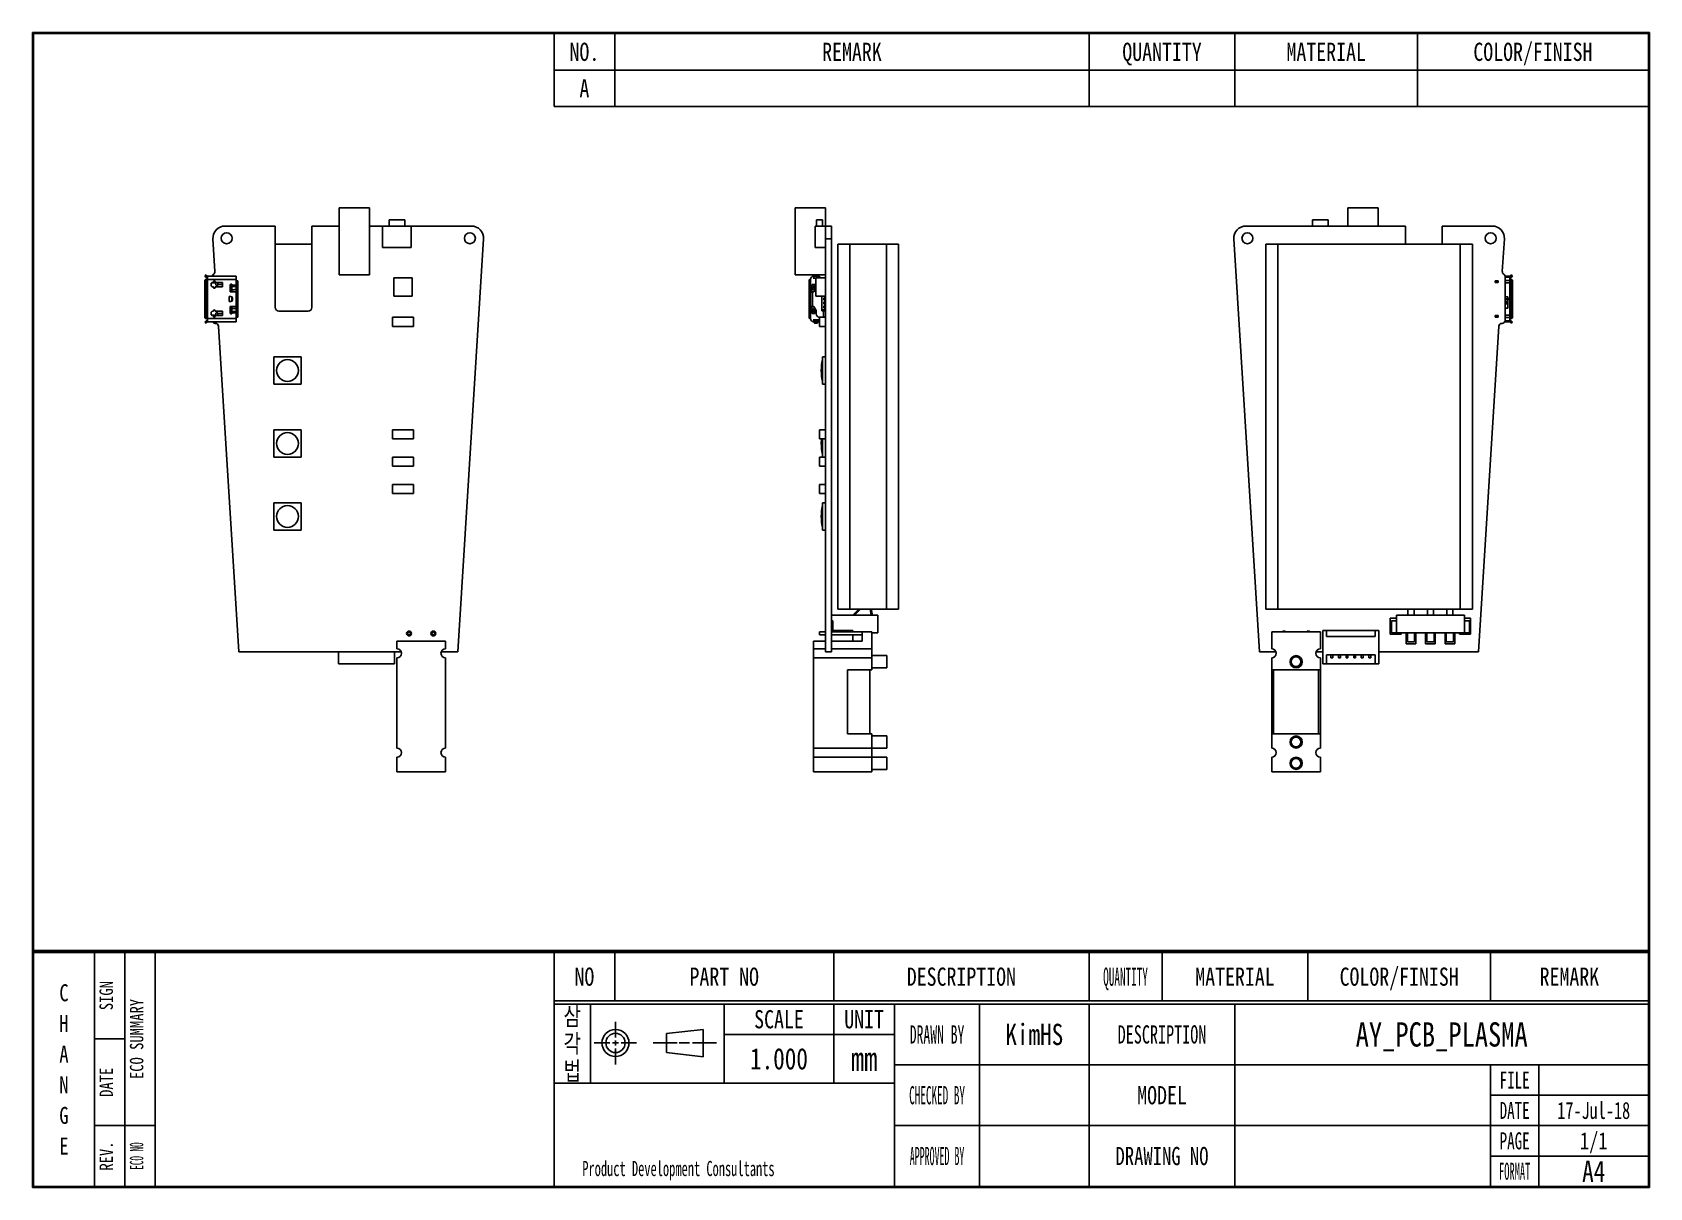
# Model space of a CAD drawing. Header units: millimetres. Extents: x 0 to 266, y 11 to 201.
import ezdxf

# ---------------------------------------------------------------- set-up
doc = ezdxf.new("R2010")
doc.units = ezdxf.units.MM
doc.header["$LTSCALE"] = 16.335
doc.layers.get('0').update_dxf_attribs({"linetype": 'CONTINUOUS'})
for name, color, linetype in [('3_ALL_AXES', 7, 'CONTINUOUS'), ('5_ALL_CURVES', 7, 'CONTINUOUS'), ('7_ALL_FEATURES', 7, 'CONTINUOUS')]:
    doc.layers.add(name, color=color, linetype=linetype)
doc.styles.get("Standard").update_dxf_attribs({"font": 'txt', "width": 0.5})
doc.styles.add('TEXTSTYLE_10', font='txt', dxfattribs={"width": 0.75})
doc.styles.add('TEXTSTYLE_3', font='txt', dxfattribs={"width": 0.6})
doc.styles.add('TEXTSTYLE_4', font='txt', dxfattribs={"width": 0.8})
doc.styles.add('TEXTSTYLE_5', font='txt', dxfattribs={"width": 0.55})
doc.styles.add('TEXTSTYLE_6', font='txt', dxfattribs={"width": 0.65})
doc.styles.add('TEXTSTYLE_7', font='txt', dxfattribs={"width": 0.45})
doc.styles.add('TEXTSTYLE_8', font='txt', dxfattribs={"width": 0.7})
doc.styles.add('TEXTSTYLE_9', font='txt', dxfattribs={"width": 0.4})

# ---------------------------------------------------------------- blocks, each defined once
blk = doc.blocks.new('SYMBOL_2_BL0', base_point=(117.48, 33.77))
at = {"color": 3, "linetype": 'Continuous'}
for p, q in [((110.91, 34.68), (110.91, 37.27)), ((125.33, 36.01), (119.3, 35.35)), ((119.3, 35.35), (119.3, 32.2)), ((125.33, 31.54), (125.33, 36.01)), ((109.96, 33.8), (107.42, 33.8)), ((111.38, 33.8), (110.43, 33.8)), ((110.91, 33.36), (110.91, 34.19)), ((110.91, 30.27), (110.91, 32.86)), ((114.39, 33.8), (111.86, 33.8)), ((117.09, 33.8), (121.05, 33.8)), ((119.3, 32.2), (125.33, 31.54)), ((121.36, 33.8), (123.11, 33.8)), ((127.54, 33.8), (123.58, 33.8))]:
    blk.add_line(p, q, dxfattribs=at)
for radius in [2.22, 1.58]:
    blk.add_circle((110.91, 33.8), radius, dxfattribs=at)

msp = doc.modelspace()

# ---------------------------------------------------------------- linework, layer by layer
at = {"color": 7, "linetype": 'Continuous'}
for p, q in [((0.27, 10.8), (0.27, 200.8)), ((0.27, 200.8), (266.27, 200.8)), ((0.37, 10.9), (0.37, 200.7)), ((0.37, 200.7), (266.17, 200.7)), ((0.47, 11), (0.47, 200.6)), ((0.47, 200.6), (266.07, 200.6)), ((266.07, 11), (266.07, 200.6)), ((266.17, 10.9), (266.17, 200.7)), ((266.27, 10.8), (266.27, 200.8)), ((0.47, 49.78), (266.07, 49.78)), ((0.47, 49.75), (266.07, 49.75)), ((0.47, 49.73), (266.07, 49.73)), ((0.47, 49.7), (266.07, 49.7)), ((0.47, 49.68), (266.07, 49.68)), ((0.47, 49.65), (266.07, 49.65)), ((0.47, 49.63), (266.07, 49.63)), ((0.47, 49.6), (266.07, 49.6)), ((0.47, 49.58), (266.07, 49.58)), ((0.47, 49.55), (266.07, 49.55)), ((0.47, 49.53), (266.07, 49.53)), ((0.47, 49.5), (266.07, 49.5)), ((0.27, 10.8), (266.27, 10.8)), ((0.37, 10.9), (266.17, 10.9)), ((0.47, 11), (266.07, 11))]:
    msp.add_line(p, q, dxfattribs=at)
at = {"color": 2, "linetype": 'Continuous'}
for p, q in [((86.07, 200.6), (266.07, 200.6)), ((86.07, 200.6), (86.07, 188.6)), ((96.07, 200.6), (96.07, 188.6)), ((174.07, 200.6), (174.07, 188.6)), ((198.07, 200.6), (198.07, 188.6)), ((228.07, 200.6), (228.07, 188.6)), ((266.07, 200.6), (266.07, 188.6)), ((86.07, 194.6), (266.07, 194.6)), ((86.07, 188.6), (266.07, 188.6)), ((0.47, 11), (0.47, 49.5)), ((0.47, 49.5), (20.47, 49.5)), ((10.47, 11), (10.47, 49.5)), ((15.47, 11), (15.47, 49.5)), ((20.47, 11), (20.47, 49.5)), ((86.07, 41.5), (86.07, 49.5)), ((86.07, 49.5), (266.07, 49.5)), ((96.07, 41.5), (96.07, 49.5)), ((132.07, 41.5), (132.07, 49.5)), ((174.07, 41.5), (174.07, 49.5)), ((186.07, 41.5), (186.07, 49.5)), ((210.07, 41.5), (210.07, 49.5)), ((240.07, 41.5), (240.07, 49.5)), ((266.07, 41.5), (266.07, 49.5)), ((86.07, 41.5), (266.07, 41.5)), ((86.07, 41.5), (266.07, 41.5)), ((86.07, 11), (86.07, 41.5)), ((86.07, 41), (266.07, 41)), ((86.07, 41), (86.07, 11)), ((92.07, 41), (92.07, 28)), ((114.07, 41), (114.07, 28)), ((132.07, 41), (132.07, 28)), ((142.07, 41), (142.07, 11)), ((156.07, 41), (156.07, 11)), ((174.07, 41), (174.07, 11)), ((198.07, 41), (198.07, 11)), ((266.07, 41), (266.07, 11)), ((10.47, 35.25), (15.47, 35.25)), ((114.07, 36), (142.07, 36)), ((142.07, 31), (266.07, 31)), ((240.07, 31), (240.07, 11)), ((248.07, 31), (248.07, 11)), ((86.07, 28), (142.07, 28)), ((240.07, 26), (266.07, 26)), ((10.47, 21), (20.47, 21)), ((142.07, 21), (266.07, 21)), ((240.07, 16), (266.07, 16)), ((0.47, 11), (20.47, 11)), ((86.07, 11), (266.07, 11))]:
    msp.add_line(p, q, dxfattribs=at)
msp.add_line((130.73, 168.94), (131.73, 168.94))
at = {"layer": '3_ALL_AXES', "color": 6, "linetype": 'Continuous'}
for p, q in [((135.23, 104.94), (136.21, 105.94)), ((136.49, 105.94), (135.51, 104.94)), ((138.24, 104.94), (138.05, 105.94)), ((138.25, 105.94), (138.44, 104.94)), ((226.52, 105.94), (226.52, 104.94)), ((227.52, 105.94), (227.52, 104.94)), ((229.72, 105.94), (229.72, 104.94)), ((230.72, 105.94), (230.72, 104.94)), ((232.92, 105.94), (232.92, 104.94)), ((233.92, 105.94), (233.92, 104.94)), ((135.23, 102.44), (131.73, 102.44)), ((135.23, 102.19), (135.23, 102.44)), ((135.23, 100.69), (135.23, 101.69)), ((138.33, 95.94), (138.33, 102.19)), ((204.12, 102.19), (204.12, 99.44)), ((212.12, 99.44), (212.12, 102.19)), ((212.5, 96.94), (212.5, 102.44)), ((221.75, 96.94), (221.75, 102.44)), ((50.6, 96.94), (50.6, 98.94)), ((59.85, 96.94), (59.85, 98.94)), ((60.23, 99.44), (60.23, 100.69)), ((68.23, 100.69), (68.23, 99.44)), ((128.73, 79.19), (128.73, 100.69)), ((128.73, 99.44), (130.73, 99.44)), ((131.73, 99.44), (138.33, 99.44)), ((213.85, 98.44), (213.85, 97.94)), ((214.15, 98.44), (214.15, 97.94)), ((215.1, 98.44), (215.1, 97.94)), ((215.4, 98.44), (215.4, 97.94)), ((216.35, 98.44), (216.35, 97.94)), ((216.65, 98.44), (216.65, 97.94)), ((217.6, 98.44), (217.6, 97.94)), ((217.9, 98.44), (217.9, 97.94)), ((218.85, 98.44), (218.85, 97.94)), ((219.15, 98.44), (219.15, 97.94)), ((220.1, 98.44), (220.1, 97.94)), ((220.4, 98.44), (220.4, 97.94)), ((59.85, 96.94), (50.6, 96.94)), ((60.23, 83.09), (60.23, 97.94)), ((68.23, 97.94), (68.23, 83.09)), ((128.73, 97.94), (138.33, 97.94)), ((138.33, 95.94), (134.33, 95.94)), ((134.33, 95.94), (134.33, 85.44)), ((138.03, 95.94), (138.03, 85.44)), ((138.33, 98.29), (140.83, 98.29)), ((138.33, 96.29), (140.83, 96.29)), ((140.83, 98.29), (140.83, 96.29)), ((204.12, 97.94), (204.12, 83.09)), ((204.12, 95.94), (212.12, 95.94)), ((204.42, 95.94), (204.42, 85.44)), ((211.82, 95.94), (211.82, 85.44)), ((212.12, 83.09), (212.12, 97.94)), ((214.15, 97.94), (213.85, 97.94)), ((215.4, 97.94), (215.1, 97.94)), ((216.65, 97.94), (216.35, 97.94)), ((217.9, 97.94), (217.6, 97.94)), ((219.15, 97.94), (218.85, 97.94)), ((220.4, 97.94), (220.1, 97.94)), ((138.33, 85.44), (134.33, 85.44)), ((138.33, 79.19), (138.33, 85.44)), ((204.12, 85.44), (212.12, 85.44)), ((128.73, 83.09), (140.83, 83.09)), ((138.33, 85.09), (140.83, 85.09)), ((140.83, 85.09), (140.83, 83.09)), ((60.23, 79.19), (60.23, 81.59)), ((68.23, 81.59), (68.23, 79.19)), ((128.73, 81.59), (140.83, 81.59)), ((140.83, 81.59), (140.83, 79.59)), ((204.12, 81.59), (204.12, 79.19)), ((212.12, 79.19), (212.12, 81.59)), ((138.33, 79.59), (140.83, 79.59))]:
    msp.add_line(p, q, dxfattribs=at)
at = {"layer": '3_ALL_AXES', "color": 7, "linetype": 'Continuous'}
for centre, radius in [((32.23, 166.94), 0.9), ((72.23, 166.94), 0.9), ((200.12, 166.94), 0.9), ((240.12, 166.94), 0.9), ((62.23, 101.94), 0.4), ((66.23, 101.94), 0.4)]:
    msp.add_circle(centre, radius, dxfattribs=at)
at = {"layer": '3_ALL_AXES', "color": 6, "linetype": 'Continuous'}
for centre, radius in [((208.12, 97.29), 1), ((208.12, 97.29), 0.8), ((208.12, 84.09), 1), ((208.12, 84.09), 0.8), ((208.12, 80.59), 1), ((208.12, 80.59), 0.8)]:
    msp.add_circle(centre, radius, dxfattribs=at)
for centre, radius, start, end in [((206.12, 101.94), 0.4, 38.9697, 141.0303), ((210.12, 101.94), 0.4, 38.9697, 141.0303), ((60.23, 98.69), 0.75, 270, 90), ((68.23, 98.69), 0.75, 90, 270), ((204.12, 98.69), 0.75, 270, 90), ((212.12, 98.69), 0.75, 90, 270), ((60.23, 82.34), 0.75, 270, 90), ((68.23, 82.34), 0.75, 90, 270), ((204.12, 82.34), 0.75, 270, 90), ((212.12, 82.34), 0.75, 90, 270)]:
    msp.add_arc(centre, radius, start, end, dxfattribs=at)
at = {"layer": '5_ALL_CURVES', "color": 4, "linetype": 'Continuous'}
for p, q in [((224.62, 104.44), (223.62, 104.44)), ((223.62, 104.44), (223.62, 101.84)), ((235.82, 104.44), (236.82, 104.44)), ((236.82, 104.44), (236.82, 101.84)), ((223.62, 101.84), (225.42, 101.84)), ((226.22, 102.04), (226.22, 100.24)), ((227.82, 100.24), (227.82, 102.04)), ((229.42, 100.24), (229.42, 102.04)), ((231.02, 102.04), (231.02, 100.24)), ((232.62, 100.24), (232.62, 102.04)), ((234.22, 102.04), (234.22, 100.24)), ((236.82, 101.84), (235.02, 101.84)), ((226.22, 100.24), (227.82, 100.24)), ((231.02, 100.24), (229.42, 100.24)), ((234.22, 100.24), (232.62, 100.24))]:
    msp.add_line(p, q, dxfattribs=at)
at = {"layer": '5_ALL_CURVES', "color": 6, "linetype": 'Continuous'}
for p, q in [((225.42, 101.84), (225.42, 102.04)), ((235.02, 101.84), (235.02, 102.04))]:
    msp.add_line(p, q, dxfattribs=at)
at = {"layer": '7_ALL_FEATURES', "color": 6, "linetype": 'Continuous'}
for p, q in [((50.73, 171.94), (50.73, 160.94)), ((55.73, 171.94), (50.73, 171.94)), ((55.73, 171.94), (55.73, 160.94)), ((125.73, 171.94), (125.73, 160.94)), ((130.73, 171.94), (125.73, 171.94)), ((216.62, 171.94), (216.62, 168.94)), ((221.62, 171.94), (216.62, 171.94)), ((221.62, 171.94), (221.62, 168.94)), ((57.88, 165.44), (57.88, 168.94)), ((58.93, 168.94), (58.93, 169.94)), ((58.93, 169.94), (61.53, 169.94)), ((61.53, 168.94), (61.53, 169.94)), ((62.58, 165.44), (62.58, 168.94)), ((129.03, 165.44), (129.03, 168.94)), ((129.03, 168.94), (131.73, 168.94)), ((129.23, 168.94), (129.23, 169.94)), ((129.23, 169.94), (130.23, 169.94)), ((130.23, 168.94), (130.23, 169.94)), ((210.82, 168.94), (210.82, 169.94)), ((210.82, 169.94), (213.42, 169.94)), ((213.42, 168.94), (213.42, 169.94)), ((46.23, 165.94), (40.23, 165.94)), ((57.88, 165.44), (62.58, 165.44)), ((129.03, 165.44), (130.73, 165.44)), ((132.73, 105.94), (132.73, 165.94)), ((132.73, 165.94), (142.73, 165.94)), ((134.73, 105.94), (134.73, 165.94)), ((140.73, 165.94), (140.73, 105.94)), ((142.73, 165.94), (142.73, 105.94)), ((203.12, 165.94), (203.12, 105.94)), ((203.12, 165.94), (237.12, 165.94)), ((205.12, 165.94), (205.12, 105.94)), ((235.12, 105.94), (235.12, 165.94)), ((237.12, 105.94), (237.12, 165.94)), ((28.65, 160.74), (28.88, 160.93)), ((28.85, 160.5), (28.65, 160.74)), ((28.65, 159.94), (28.65, 153.94)), ((28.88, 159.94), (28.65, 159.94)), ((33.78, 160.14), (28.77, 160.14)), ((28.78, 160.59), (29.01, 160.78)), ((29.08, 160.69), (28.85, 160.5)), ((29.01, 160.78), (28.88, 160.93)), ((28.88, 159.94), (28.88, 153.94)), ((29.01, 160.78), (29.08, 160.69)), ((29.08, 160.69), (29.08, 153.19)), ((29.08, 160.69), (33.78, 160.69)), ((30.47, 159.61), (29.75, 159.61)), ((30.08, 159.67), (29.91, 159.67)), ((30.08, 159.79), (30.08, 159.67)), ((30.08, 159.79), (30.33, 159.79)), ((30.33, 159.67), (30.33, 159.79)), ((31.55, 159.67), (30.33, 159.67)), ((30.47, 159.34), (30.47, 159.67)), ((30.78, 159.19), (30.78, 159.67)), ((31.55, 159.65), (30.78, 159.65)), ((31.55, 158.97), (31.55, 159.67)), ((33.78, 158.15), (33.78, 160.69)), ((33.78, 159.94), (34.08, 159.94)), ((34.08, 153.94), (34.08, 159.94)), ((55.73, 160.94), (50.73, 160.94)), ((59.73, 160.44), (59.73, 157.44)), ((62.73, 160.44), (59.73, 160.44)), ((62.73, 157.44), (62.73, 160.44)), ((130.73, 160.94), (125.73, 160.94)), ((128.01, 159.94), (128.01, 153.94)), ((128.25, 160.14), (128.17, 160.14)), ((128.25, 153.74), (128.25, 160.14)), ((128.8, 160.69), (128.8, 160.39)), ((128.8, 160.69), (129.45, 160.69)), ((128.8, 160.39), (129.13, 160.39)), ((128.81, 160.39), (129.13, 160.39)), ((128.85, 160.78), (128.85, 160.69)), ((129.25, 160.93), (129.05, 160.93)), ((129.13, 157.44), (129.13, 160.44)), ((130.73, 160.44), (129.13, 160.44)), ((129.45, 160.69), (129.45, 160.78)), ((129.45, 160.44), (129.45, 160.69)), ((129.84, 160.53), (129.75, 160.44)), ((129.84, 160.53), (129.93, 160.44)), ((240.87, 159.94), (240.87, 159.64)), ((241.37, 159.94), (240.87, 159.94)), ((240.87, 159.64), (241.37, 159.64)), ((241.37, 159.64), (241.37, 159.94)), ((242.5, 160.69), (243.27, 160.69)), ((242.51, 160.59), (242.51, 153.44)), ((243.27, 160.53), (242.51, 160.53)), ((242.51, 160), (243.27, 160)), ((243.58, 159.61), (242.51, 159.61)), ((243.27, 160.69), (243.47, 160.93)), ((243.27, 156.95), (243.27, 160.69)), ((243.27, 160.69), (243.27, 160.69)), ((243.27, 160.69), (243.5, 160.5)), ((243.58, 160.14), (243.27, 160.14)), ((243.34, 160.78), (243.57, 160.59)), ((243.47, 160.93), (243.7, 160.74)), ((243.5, 160.5), (243.7, 160.74)), ((243.51, 160.14), (243.51, 159.61)), ((243.7, 153.94), (243.7, 159.94)), ((29.68, 159.47), (29.68, 159.17)), ((29.91, 158.97), (30.08, 158.97)), ((30.08, 158.97), (30.08, 158.84)), ((30.33, 158.84), (30.33, 158.97)), ((30.33, 158.97), (31.55, 158.97)), ((30.63, 159.19), (30.62, 159.19)), ((30.63, 159.19), (30.78, 159.19)), ((30.78, 159.35), (31.55, 159.35)), ((31.55, 159.34), (30.78, 159.34)), ((32.63, 157.35), (32.63, 156.53)), ((32.93, 157.35), (32.63, 157.35)), ((32.78, 158.15), (32.78, 159.31)), ((32.78, 159.31), (32.93, 159.31)), ((34.08, 158.15), (32.78, 158.15)), ((32.93, 159.31), (32.93, 159.38)), ((32.93, 159.38), (33.08, 159.38)), ((33.06, 159.31), (33.06, 158.15)), ((33.06, 159.31), (33.08, 159.31)), ((33.06, 157.31), (33.06, 156.57)), ((33.08, 159.38), (33.08, 158.56)), ((33.08, 159.23), (33.78, 159.23)), ((33.78, 159), (33.08, 159)), ((33.48, 158.48), (33.18, 158.48)), ((33.18, 156.78), (33.18, 157.1)), ((34.08, 159.39), (33.78, 159.39)), ((33.78, 158.84), (34.08, 158.84)), ((33.78, 155.73), (33.78, 158.15)), ((59.73, 157.44), (62.73, 157.44)), ((128.55, 159.23), (128.25, 159.23)), ((128.8, 158.15), (128.25, 158.15)), ((128.57, 159.17), (128.33, 159)), ((128.69, 158.48), (128.33, 159)), ((128.46, 158.82), (128.46, 158.15)), ((128.77, 158.89), (128.52, 158.72)), ((128.55, 159.23), (128.55, 159.31)), ((128.98, 159.31), (128.55, 159.31)), ((128.56, 158.15), (128.56, 155.73)), ((128.94, 158.65), (128.57, 159.17)), ((128.94, 158.65), (128.69, 158.48)), ((128.8, 158.15), (129.13, 158.74)), ((128.98, 158.47), (128.98, 159.31)), ((130.73, 157.44), (129.13, 157.44)), ((130.1, 155.02), (130.1, 157.44)), ((130.46, 157.07), (130.46, 156.82)), ((130.46, 157.07), (130.73, 157.07)), ((130.58, 157.44), (130.58, 157.07)), ((130.58, 156.82), (130.58, 157.07)), ((242.92, 157.29), (242.51, 157.29)), ((242.67, 156.95), (243.58, 156.95)), ((242.92, 156.95), (242.92, 157.29)), ((243.27, 156.93), (243.27, 156.95)), ((243.47, 157.15), (243.47, 159.41)), ((243.7, 159.41), (243.47, 159.41)), ((243.47, 157.15), (243.7, 157.15)), ((243.51, 156.95), (243.51, 156.93)), ((29.68, 154.72), (29.68, 154.42)), ((30.08, 154.92), (29.91, 154.92)), ((30.08, 155.04), (30.08, 154.92)), ((30.33, 154.92), (30.33, 155.04)), ((31.55, 154.92), (30.33, 154.92)), ((30.47, 154.22), (30.47, 154.54)), ((30.62, 154.69), (30.63, 154.69)), ((30.78, 154.69), (30.63, 154.69)), ((30.78, 154.22), (30.78, 154.69)), ((31.55, 154.54), (30.78, 154.54)), ((30.78, 154.54), (31.55, 154.54)), ((31.55, 154.22), (31.55, 154.92)), ((32.63, 156.53), (32.93, 156.53)), ((32.78, 154.57), (32.78, 155.73)), ((32.78, 155.73), (34.08, 155.73)), ((32.93, 154.57), (32.78, 154.57)), ((32.93, 154.5), (32.93, 154.57)), ((33.08, 154.5), (32.93, 154.5)), ((33.06, 155.73), (33.06, 154.57)), ((33.06, 154.57), (33.08, 154.57)), ((33.08, 155.33), (33.08, 154.5)), ((33.08, 154.88), (33.78, 154.88)), ((33.78, 154.65), (33.08, 154.65)), ((33.18, 155.41), (33.48, 155.41)), ((33.78, 153.19), (33.78, 155.73)), ((33.78, 155.04), (34.08, 155.04)), ((33.78, 154.49), (34.08, 154.49)), ((128.25, 155.73), (128.8, 155.73)), ((128.55, 154.65), (128.25, 154.65)), ((128.33, 154.88), (128.69, 155.41)), ((128.57, 154.71), (128.33, 154.88)), ((128.46, 155.73), (128.46, 155.07)), ((128.52, 155.16), (128.77, 154.99)), ((128.55, 154.57), (128.55, 154.65)), ((128.55, 154.57), (128.98, 154.57)), ((128.57, 154.71), (128.94, 155.24)), ((128.69, 155.41), (128.94, 155.24)), ((129.2, 155.04), (128.8, 155.73)), ((128.98, 154.57), (128.98, 155.42)), ((129.2, 155.04), (129.2, 154.49)), ((130.7, 155.02), (130.1, 155.02)), ((130.3, 155.18), (130.3, 155.15)), ((130.58, 155.18), (130.3, 155.18)), ((130.3, 155.15), (130.3, 155.02)), ((130.3, 155.15), (130.53, 155.15)), ((130.4, 153.94), (130.4, 155.02)), ((130.46, 156.82), (130.73, 156.82)), ((130.46, 156.42), (130.46, 156.17)), ((130.46, 156.42), (130.73, 156.42)), ((130.46, 156.17), (130.73, 156.17)), ((130.46, 155.77), (130.46, 155.52)), ((130.46, 155.77), (130.73, 155.77)), ((130.46, 155.52), (130.73, 155.52)), ((130.53, 155.02), (130.53, 155.18)), ((130.58, 156.82), (130.58, 156.42)), ((130.58, 156.17), (130.58, 156.42)), ((130.58, 156.17), (130.58, 155.77)), ((130.58, 155.52), (130.58, 155.77)), ((130.58, 155.52), (130.58, 155.18)), ((130.7, 155.02), (130.7, 153.94)), ((242.65, 156.15), (242.51, 156.15)), ((242.51, 156.13), (242.65, 156.13)), ((242.51, 155.44), (242.92, 155.44)), ((242.53, 156.7), (242.76, 156.37)), ((242.78, 156.38), (242.55, 156.71)), ((242.67, 156.93), (243.58, 156.93)), ((242.92, 155.44), (242.92, 156.93)), ((243.27, 156.93), (243.27, 154.27)), ((243.47, 154.47), (243.47, 156.73)), ((243.7, 156.73), (243.47, 156.73)), ((243.47, 154.47), (243.7, 154.47)), ((28.65, 153.94), (28.88, 153.94)), ((28.65, 153.14), (28.85, 153.38)), ((28.88, 152.95), (28.65, 153.14)), ((28.77, 153.74), (33.78, 153.74)), ((29.01, 153.11), (28.78, 153.3)), ((29.08, 153.19), (28.85, 153.38)), ((28.88, 152.95), (29.01, 153.11)), ((29.08, 153.19), (29.01, 153.11)), ((33.78, 153.19), (29.08, 153.19)), ((29.75, 154.27), (30.47, 154.27)), ((29.91, 154.22), (30.08, 154.22)), ((30.08, 154.22), (30.08, 154.09)), ((30.33, 154.1), (30.08, 154.1)), ((30.33, 154.09), (30.33, 154.22)), ((30.33, 154.22), (31.55, 154.22)), ((30.78, 154.24), (31.55, 154.24)), ((34.08, 153.94), (33.78, 153.94)), ((59.48, 153.94), (59.48, 152.44)), ((62.98, 153.94), (59.48, 153.94)), ((59.48, 152.44), (62.98, 152.44)), ((62.98, 152.44), (62.98, 153.94)), ((128.17, 153.74), (128.25, 153.74)), ((128.8, 153.49), (128.8, 153.19)), ((129.45, 153.49), (128.8, 153.49)), ((129.45, 153.19), (128.8, 153.19)), ((129.45, 153.5), (128.81, 153.5)), ((128.85, 153.19), (128.85, 153.11)), ((129.05, 152.95), (129.25, 152.95)), ((129.45, 153.49), (129.45, 153.19)), ((129.45, 153.11), (129.45, 153.19)), ((129.73, 153.68), (129.62, 153.57)), ((129.73, 153.68), (129.62, 153.56)), ((129.62, 153.56), (129.73, 153.45)), ((129.73, 152.44), (129.73, 153.94)), ((130.73, 153.94), (129.73, 153.94)), ((130.73, 152.44), (129.73, 152.44)), ((130.73, 154.24), (130.7, 154.24)), ((240.87, 154.24), (240.87, 153.94)), ((241.37, 154.24), (240.87, 154.24)), ((240.87, 153.94), (241.37, 153.94)), ((241.37, 153.94), (241.37, 154.24)), ((243.27, 153.19), (242.44, 153.19)), ((242.5, 153.35), (243.27, 153.35)), ((242.51, 154.27), (243.58, 154.27)), ((243.27, 153.88), (242.51, 153.88)), ((243.27, 153.19), (243.27, 154.27)), ((243.27, 153.74), (243.58, 153.74)), ((243.27, 153.19), (243.5, 153.38)), ((243.27, 153.19), (243.47, 152.95)), ((243.57, 153.3), (243.34, 153.11)), ((243.7, 153.14), (243.47, 152.95)), ((243.5, 153.38), (243.7, 153.14)), ((243.51, 154.27), (243.51, 153.74)), ((39.98, 147.44), (39.98, 142.94)), ((44.48, 147.44), (39.98, 147.44)), ((44.48, 142.94), (44.48, 147.44)), ((130.23, 142.94), (130.23, 147.44)), ((130.73, 147.44), (130.23, 147.44)), ((130.03, 145.21), (130.03, 145.17)), ((39.98, 142.94), (44.48, 142.94)), ((130.73, 142.94), (130.23, 142.94)), ((39.98, 135.44), (39.98, 130.94)), ((44.48, 135.44), (39.98, 135.44)), ((44.48, 130.94), (44.48, 135.44)), ((59.48, 135.44), (59.48, 133.94)), ((62.98, 135.44), (59.48, 135.44)), ((59.48, 133.94), (62.98, 133.94)), ((62.98, 133.94), (62.98, 135.44)), ((129.73, 133.94), (129.73, 135.44)), ((130.73, 135.44), (129.73, 135.44)), ((130.73, 133.94), (129.73, 133.94)), ((130.03, 133.21), (130.03, 133.17)), ((130.23, 130.94), (130.23, 133.94)), ((39.98, 130.94), (44.48, 130.94)), ((62.98, 130.94), (59.48, 130.94)), ((59.48, 130.94), (59.48, 129.44)), ((62.98, 129.44), (62.98, 130.94)), ((129.73, 129.44), (129.73, 130.94)), ((130.73, 130.94), (129.73, 130.94)), ((59.48, 129.44), (62.98, 129.44)), ((130.73, 129.44), (129.73, 129.44)), ((62.98, 126.44), (59.48, 126.44)), ((59.48, 126.44), (59.48, 124.94)), ((62.98, 124.94), (62.98, 126.44)), ((129.73, 124.94), (129.73, 126.44)), ((130.73, 126.44), (129.73, 126.44)), ((39.98, 123.44), (39.98, 118.94)), ((44.48, 123.44), (39.98, 123.44)), ((44.48, 118.94), (44.48, 123.44)), ((59.48, 124.94), (62.98, 124.94)), ((130.73, 124.94), (129.73, 124.94)), ((130.23, 118.94), (130.23, 123.44)), ((130.73, 123.44), (130.23, 123.44)), ((130.03, 121.21), (130.03, 121.17)), ((39.98, 118.94), (44.48, 118.94)), ((130.73, 118.94), (130.23, 118.94)), ((131.73, 104.94), (139.33, 104.94)), ((131.73, 104.04), (131.93, 104.04)), ((131.93, 104.04), (131.93, 102.44)), ((142.73, 105.94), (132.73, 105.94)), ((139.33, 104.94), (139.33, 102.04)), ((237.12, 105.94), (203.12, 105.94)), ((224.62, 104.04), (223.82, 104.04)), ((223.82, 104.04), (223.82, 102.04)), ((235.82, 104.94), (224.62, 104.94)), ((224.62, 104.94), (224.62, 102.04)), ((235.82, 102.04), (235.82, 104.94)), ((236.62, 104.04), (235.82, 104.04)), ((236.62, 102.04), (236.62, 104.04)), ((130.73, 102.19), (129.73, 102.19)), ((129.73, 101.69), (129.73, 102.19)), ((130.73, 101.69), (129.73, 101.69)), ((131.73, 102.19), (138.33, 102.19)), ((136.73, 101.69), (131.73, 101.69)), ((136.73, 102.19), (136.73, 100.69)), ((138.33, 102.04), (139.33, 102.04)), ((212.12, 102.19), (204.12, 102.19)), ((221.75, 102.44), (212.5, 102.44)), ((213.1, 102.44), (213.1, 101.44)), ((213.1, 101.44), (221.15, 101.44)), ((221.15, 102.44), (221.15, 101.44)), ((223.82, 102.04), (236.62, 102.04)), ((226.42, 102.04), (226.42, 100.54)), ((227.62, 100.54), (227.62, 102.04)), ((229.62, 102.04), (229.62, 100.54)), ((230.82, 100.54), (230.82, 102.04)), ((232.82, 102.04), (232.82, 100.54)), ((234.02, 100.54), (234.02, 102.04)), ((68.23, 100.69), (60.23, 100.69)), ((128.73, 100.69), (130.73, 100.69)), ((131.73, 100.69), (136.73, 100.69)), ((212.5, 98.94), (211.41, 98.94)), ((221.15, 98.44), (213.1, 98.44)), ((213.1, 96.94), (213.1, 98.44)), ((221.15, 96.94), (221.15, 98.44)), ((226.42, 100.54), (227.62, 100.54)), ((229.62, 100.54), (230.82, 100.54)), ((232.82, 100.54), (234.02, 100.54)), ((212.5, 96.94), (221.75, 96.94)), ((68.23, 79.19), (60.23, 79.19)), ((128.73, 79.19), (138.33, 79.19)), ((204.12, 79.19), (212.12, 79.19))]:
    msp.add_line(p, q, dxfattribs=at)
at = {"layer": '7_ALL_FEATURES', "color": 7, "linetype": 'Continuous'}
for p, q in [((130.73, 98.94), (130.73, 171.94)), ((40.23, 168.94), (31.97, 168.94)), ((40.23, 168.94), (40.23, 155.54)), ((46.23, 168.94), (46.23, 155.54)), ((50.73, 168.94), (46.23, 168.94)), ((55.73, 168.94), (72.49, 168.94)), ((131.73, 98.94), (131.73, 168.94)), ((199.86, 168.94), (226.12, 168.94)), ((226.12, 168.94), (226.12, 165.94)), ((232.12, 168.94), (232.12, 165.94)), ((232.12, 168.94), (240.38, 168.94)), ((29.98, 166.82), (30.31, 161.47)), ((70.23, 98.94), (74.48, 166.82)), ((130.73, 166.82), (131.73, 166.82)), ((202.12, 98.94), (197.87, 166.82)), ((242.37, 166.82), (242.04, 161.47)), ((40.83, 154.94), (45.63, 154.94)), ((30.34, 152.94), (30.38, 152.94)), ((30.88, 152.47), (34.23, 98.94)), ((241.48, 152.47), (238.12, 98.94)), ((241.97, 152.94), (242.01, 152.94)), ((61.92, 102.19), (62.54, 102.19)), ((65.92, 102.19), (66.54, 102.19)), ((34.23, 98.94), (60.94, 98.94)), ((67.52, 98.94), (70.23, 98.94)), ((131.73, 98.94), (130.73, 98.94)), ((204.83, 98.94), (202.12, 98.94)), ((238.12, 98.94), (221.75, 98.94))]:
    msp.add_line(p, q, dxfattribs=at)
at = {"layer": '7_ALL_FEATURES', "color": 6, "linetype": 'Continuous'}
for centre, radius in [((42.23, 145.19), 1.8), ((42.23, 133.19), 1.8), ((42.23, 121.19), 1.8), ((62.23, 101.94), 0.25), ((66.23, 101.94), 0.25)]:
    msp.add_circle(centre, radius, dxfattribs=at)
at = {"layer": '7_ALL_FEATURES', "color": 7, "linetype": 'Continuous'}
for centre, radius, start, end in [((31.97, 166.94), 2, 90, 183.5858), ((72.49, 166.94), 2, 356.4142, 90), ((199.86, 166.94), 2, 90, 183.5858), ((240.38, 166.94), 2, 356.4142, 90), ((30.34, 160.59), 0.5, 122.1575, 168.7013), ((29.81, 161.44), 0.5, 302.1575, 3.5858), ((242.54, 161.44), 0.5, 176.4142, 237.8425), ((242.01, 160.59), 0.5, 0, 57.8425), ((40.83, 155.54), 0.6, 180, 270), ((45.63, 155.54), 0.6, 270, 0), ((30.34, 153.44), 0.5, 210.1221, 270), ((30.38, 152.44), 0.5, 3.5858, 90), ((241.97, 152.44), 0.5, 90, 176.4142), ((242.01, 153.44), 0.5, 270, 0)]:
    msp.add_arc(centre, radius, start, end, dxfattribs=at)
at = {"layer": '7_ALL_FEATURES', "color": 6, "linetype": 'Continuous'}
for centre, radius, start, end in [((29.08, 160.69), 0.301, 219.6844, 270.0595), ((30.2, 159.79), 0.125, 0, 180), ((128.81, 160.14), 0.551, 90.0511, 179.9489), ((128.81, 160.04), 0.35, 90.0511, 105.7271), ((128.8, 160.14), 0.25, 90.0555, 111.9257), ((129.45, 160.14), 0.55, 45.0018, 89.9982), ((243.27, 160.69), 0.301, 270.0572, 320.3156), ((30.2, 158.84), 0.125, 180, 360), ((30.62, 159.34), 0.15, 180.0647, 269.9353), ((32.93, 157.1), 0.25, 0.0555, 89.9445), ((128.65, 159.23), 0.4, 180.0006, 214.9994), ((128.65, 159.23), 0.1, 180.0016, 214.9984), ((30.2, 155.04), 0.125, 0, 180), ((30.62, 154.54), 0.15, 90.0646, 179.9353), ((32.93, 156.78), 0.25, 270.0555, 359.9445), ((128.65, 154.65), 0.4, 145.0006, 179.9994), ((128.65, 154.65), 0.1, 145.0016, 179.9984), ((129.75, 154.49), 0.551, 180.0511, 269.9489), ((242.65, 156.29), 0.16, 270.0632, 359.9368), ((242.65, 156.29), 0.14, 270.0664, 359.9336), ((242.65, 156.29), 0.14, 0.0011, 34.5075), ((242.65, 156.29), 0.16, 0.001, 34.5076), ((29.08, 153.19), 0.301, 89.9027, 140.3156), ((30.2, 154.09), 0.125, 180, 360), ((128.81, 153.74), 0.551, 180.0511, 269.9489), ((128.81, 153.85), 0.35, 254.2729, 269.9489), ((128.8, 153.74), 0.25, 248.0743, 269.9445), ((129.45, 153.75), 0.25, 270.0021, 314.9979), ((129.45, 153.74), 0.25, 270.0023, 314.9977), ((129.45, 153.74), 0.55, 270.0018, 301.5142), ((243.27, 153.19), 0.301, 39.6844, 89.9428), ((138.03, 145.21), 8, 167.1604, 180), ((138.03, 145.17), 8, 180, 192.8396), ((138.03, 133.21), 8, 174.7795, 180), ((138.03, 133.17), 8, 180, 192.8396), ((138.03, 121.21), 8, 167.1604, 180), ((138.03, 121.17), 8, 180, 192.8396)]:
    msp.add_arc(centre, radius, start, end, dxfattribs=at)
for points, knots in [([(28.77, 160.14), (28.77, 160.14), (28.75, 160.14), (28.73, 160.13), (28.7, 160.11), (28.68, 160.08), (28.67, 160.05), (28.65, 160.01), (28.65, 159.97), (28.65, 159.94)], [0, 0, 0, 0, 0.0246323, 0.0506628, 0.0790629, 0.1103034, 0.1443519, 0.1807927, 0.257922, 0.257922, 0.257922, 0.257922]), ([(28.88, 159.94), (28.88, 159.97), (28.89, 160.01), (28.9, 160.05), (28.92, 160.08), (28.94, 160.11), (28.96, 160.13), (28.98, 160.14), (29, 160.14), (29.01, 160.14)], [0, 0, 0, 0, 0.0771293, 0.1135701, 0.1476186, 0.1788591, 0.2072592, 0.2332898, 0.257922, 0.257922, 0.257922, 0.257922]), ([(29.91, 159.67), (29.88, 159.67), (29.82, 159.66), (29.74, 159.61), (29.69, 159.54), (29.68, 159.49), (29.68, 159.47)], [0, 0, 0, 0, 0.082627, 0.1767442, 0.2653948, 0.3366545, 0.3366545, 0.3366545, 0.3366545]), ([(128.01, 159.94), (128.01, 159.97), (128.02, 160.01), (128.03, 160.05), (128.05, 160.08), (128.08, 160.11), (128.1, 160.13), (128.13, 160.14), (128.16, 160.14), (128.17, 160.14)], [0, 0, 0, 0, 0.0774621, 0.1149285, 0.1509362, 0.1852844, 0.2180216, 0.2494895, 0.2802196, 0.2802196, 0.2802196, 0.2802196]), ([(128.85, 160.78), (128.85, 160.79), (128.86, 160.81), (128.87, 160.84), (128.89, 160.86), (128.92, 160.9), (128.98, 160.92), (129.03, 160.93), (129.05, 160.93)], [0, 0, 0, 0, 0.0302652, 0.061313, 0.0937082, 0.1278063, 0.2007616, 0.2781958, 0.2781958, 0.2781958, 0.2781958]), ([(129.25, 160.93), (129.27, 160.93), (129.32, 160.92), (129.38, 160.9), (129.41, 160.86), (129.43, 160.84), (129.44, 160.81), (129.45, 160.79), (129.45, 160.78)], [0, 0, 0, 0, 0.0774342, 0.1503894, 0.1844875, 0.2168827, 0.2479306, 0.2781958, 0.2781958, 0.2781958, 0.2781958]), ([(243.34, 159.61), (243.35, 159.61), (243.37, 159.61), (243.39, 159.6), (243.41, 159.58), (243.43, 159.55), (243.45, 159.52), (243.46, 159.48), (243.47, 159.44), (243.47, 159.41)], [0, 0, 0, 0, 0.0246323, 0.0506628, 0.0790629, 0.1103034, 0.1443519, 0.1807927, 0.257922, 0.257922, 0.257922, 0.257922]), ([(243.58, 160.14), (243.58, 160.14), (243.6, 160.14), (243.63, 160.13), (243.65, 160.11), (243.67, 160.08), (243.68, 160.05), (243.7, 160.01), (243.7, 159.97), (243.7, 159.94)], [0, 0, 0, 0, 0.0246323, 0.0506628, 0.0790629, 0.1103034, 0.1443519, 0.1807927, 0.257922, 0.257922, 0.257922, 0.257922]), ([(243.7, 159.41), (243.7, 159.44), (243.7, 159.48), (243.68, 159.52), (243.67, 159.55), (243.65, 159.58), (243.63, 159.6), (243.6, 159.61), (243.58, 159.61), (243.58, 159.61)], [0, 0, 0, 0, 0.0771293, 0.1135701, 0.1476186, 0.1788591, 0.2072592, 0.2332898, 0.257922, 0.257922, 0.257922, 0.257922]), ([(29.68, 159.17), (29.68, 159.14), (29.69, 159.09), (29.74, 159.02), (29.82, 158.98), (29.88, 158.97), (29.91, 158.97)], [0, 0, 0, 0, 0.0711468, 0.159793, 0.2539176, 0.3366548, 0.3366548, 0.3366548, 0.3366548]), ([(33.18, 158.48), (33.17, 158.48), (33.14, 158.48), (33.11, 158.5), (33.09, 158.52), (33.08, 158.55), (33.08, 158.56)], [0, 0, 0, 0, 0.0387633, 0.0756609, 0.1098289, 0.1421051, 0.1421051, 0.1421051, 0.1421051]), ([(33.78, 158.72), (33.78, 158.71), (33.78, 158.67), (33.76, 158.63), (33.73, 158.58), (33.69, 158.55), (33.65, 158.52), (33.58, 158.48), (33.52, 158.48), (33.48, 158.48)], [0, 0, 0, 0, 0.0482845, 0.0974499, 0.1481783, 0.2008909, 0.2556692, 0.3122843, 0.4286075, 0.4286075, 0.4286075, 0.4286075]), ([(242.67, 156.95), (242.64, 156.95), (242.58, 156.94), (242.52, 156.87), (242.51, 156.82), (242.51, 156.79)], [0, 0, 0, 0, 0.0798908, 0.1714362, 0.2479768, 0.2479768, 0.2479768, 0.2479768]), ([(243.47, 157.15), (243.47, 157.13), (243.46, 157.09), (243.45, 157.04), (243.43, 157.01), (243.41, 156.99), (243.39, 156.97), (243.37, 156.95), (243.35, 156.95), (243.34, 156.95)], [0, 0, 0, 0, 0.0771293, 0.1135701, 0.1476186, 0.1788591, 0.2072592, 0.2332898, 0.257922, 0.257922, 0.257922, 0.257922]), ([(243.58, 156.95), (243.58, 156.95), (243.6, 156.95), (243.63, 156.97), (243.65, 156.99), (243.67, 157.01), (243.68, 157.04), (243.7, 157.09), (243.7, 157.13), (243.7, 157.15)], [0, 0, 0, 0, 0.0246323, 0.0506628, 0.0790629, 0.1103034, 0.1443519, 0.1807927, 0.257922, 0.257922, 0.257922, 0.257922]), ([(29.91, 154.92), (29.88, 154.92), (29.82, 154.91), (29.74, 154.86), (29.69, 154.79), (29.68, 154.74), (29.68, 154.72)], [0, 0, 0, 0, 0.082627, 0.1767442, 0.2653948, 0.3366545, 0.3366545, 0.3366545, 0.3366545]), ([(29.68, 154.42), (29.68, 154.39), (29.69, 154.34), (29.74, 154.27), (29.82, 154.23), (29.88, 154.22), (29.91, 154.22)], [0, 0, 0, 0, 0.0711468, 0.159793, 0.2539176, 0.3366548, 0.3366548, 0.3366548, 0.3366548]), ([(33.08, 155.33), (33.08, 155.34), (33.09, 155.36), (33.11, 155.39), (33.14, 155.4), (33.17, 155.41), (33.18, 155.41)], [0, 0, 0, 0, 0.0322763, 0.0664443, 0.1033418, 0.1421051, 0.1421051, 0.1421051, 0.1421051]), ([(33.48, 155.41), (33.52, 155.41), (33.58, 155.4), (33.65, 155.37), (33.69, 155.34), (33.73, 155.3), (33.76, 155.26), (33.78, 155.21), (33.78, 155.18), (33.78, 155.16)], [0, 0, 0, 0, 0.1163232, 0.1729383, 0.2277166, 0.2804292, 0.3311576, 0.380323, 0.4286075, 0.4286075, 0.4286075, 0.4286075]), ([(130.73, 154.34), (130.73, 154.34), (130.72, 154.33), (130.71, 154.31), (130.7, 154.31)], [0, 0, 0, 0, 0.01167856, 0.04558121, 0.04558121, 0.04558121, 0.04558121]), ([(242.53, 156.79), (242.53, 156.81), (242.54, 156.86), (242.59, 156.92), (242.64, 156.93), (242.67, 156.93)], [0, 0, 0, 0, 0.0669633, 0.147781, 0.216948, 0.216948, 0.216948, 0.216948]), ([(242.55, 156.71), (242.54, 156.73), (242.53, 156.76), (242.53, 156.79), (242.53, 156.79)], [0, 0, 0, 0, 0.06916698, 0.08351939, 0.08351939, 0.08351939, 0.08351939]), ([(243.34, 156.93), (243.35, 156.93), (243.37, 156.93), (243.39, 156.92), (243.41, 156.9), (243.43, 156.87), (243.45, 156.84), (243.46, 156.8), (243.47, 156.76), (243.47, 156.73)], [0, 0, 0, 0, 0.0246323, 0.0506628, 0.0790629, 0.1103034, 0.1443519, 0.1807927, 0.257922, 0.257922, 0.257922, 0.257922]), ([(243.47, 154.47), (243.47, 154.45), (243.46, 154.41), (243.45, 154.36), (243.43, 154.33), (243.41, 154.31), (243.39, 154.29), (243.37, 154.27), (243.35, 154.27), (243.34, 154.27)], [0, 0, 0, 0, 0.0771293, 0.1135701, 0.1476186, 0.1788591, 0.2072592, 0.2332898, 0.257922, 0.257922, 0.257922, 0.257922]), ([(243.7, 156.73), (243.7, 156.76), (243.7, 156.8), (243.68, 156.84), (243.67, 156.87), (243.65, 156.9), (243.63, 156.92), (243.6, 156.93), (243.58, 156.93), (243.58, 156.93)], [0, 0, 0, 0, 0.0771293, 0.1135701, 0.1476186, 0.1788591, 0.2072592, 0.2332898, 0.257922, 0.257922, 0.257922, 0.257922]), ([(243.58, 154.27), (243.58, 154.27), (243.6, 154.27), (243.63, 154.29), (243.65, 154.31), (243.67, 154.33), (243.68, 154.36), (243.7, 154.41), (243.7, 154.45), (243.7, 154.47)], [0, 0, 0, 0, 0.0246323, 0.0506628, 0.0790629, 0.1103034, 0.1443519, 0.1807927, 0.257922, 0.257922, 0.257922, 0.257922]), ([(28.65, 153.94), (28.65, 153.92), (28.65, 153.88), (28.67, 153.83), (28.68, 153.8), (28.7, 153.78), (28.73, 153.76), (28.75, 153.74), (28.77, 153.74), (28.77, 153.74)], [0, 0, 0, 0, 0.0771293, 0.1135701, 0.1476186, 0.1788591, 0.2072592, 0.2332898, 0.257922, 0.257922, 0.257922, 0.257922]), ([(29.01, 153.74), (29, 153.74), (28.98, 153.74), (28.96, 153.76), (28.94, 153.78), (28.92, 153.8), (28.9, 153.83), (28.89, 153.88), (28.88, 153.92), (28.88, 153.94)], [0, 0, 0, 0, 0.0246323, 0.0506628, 0.0790629, 0.1103034, 0.1443519, 0.1807927, 0.257922, 0.257922, 0.257922, 0.257922]), ([(128.17, 153.74), (128.16, 153.74), (128.13, 153.74), (128.1, 153.76), (128.08, 153.77), (128.05, 153.8), (128.03, 153.83), (128.02, 153.88), (128.01, 153.92), (128.01, 153.94)], [0, 0, 0, 0, 0.0307301, 0.062198, 0.0949351, 0.1292834, 0.1652911, 0.2027575, 0.2802196, 0.2802196, 0.2802196, 0.2802196]), ([(129.05, 152.95), (129.03, 152.95), (128.98, 152.96), (128.92, 152.99), (128.89, 153.02), (128.87, 153.05), (128.86, 153.07), (128.85, 153.09), (128.85, 153.11)], [0, 0, 0, 0, 0.0774342, 0.1503894, 0.1844875, 0.2168827, 0.2479306, 0.2781958, 0.2781958, 0.2781958, 0.2781958]), ([(129.45, 153.11), (129.45, 153.09), (129.44, 153.07), (129.43, 153.05), (129.41, 153.02), (129.38, 152.99), (129.32, 152.96), (129.27, 152.95), (129.25, 152.95)], [0, 0, 0, 0, 0.0302652, 0.061313, 0.0937082, 0.1278063, 0.2007616, 0.2781958, 0.2781958, 0.2781958, 0.2781958]), ([(243.7, 153.94), (243.7, 153.92), (243.7, 153.88), (243.68, 153.83), (243.67, 153.8), (243.65, 153.78), (243.63, 153.76), (243.6, 153.74), (243.58, 153.74), (243.58, 153.74)], [0, 0, 0, 0, 0.0771293, 0.1135701, 0.1476186, 0.1788591, 0.2072592, 0.2332898, 0.257922, 0.257922, 0.257922, 0.257922])]:
    msp.add_open_spline(points, degree=3, knots=knots, dxfattribs=at)

# ---------------------------------------------------------------- block references
at = {"color": 2, "linetype": 'Continuous'}
msp.add_blockref('SYMBOL_2_BL0', (102.75, 34.57), dxfattribs=at)

# ---------------------------------------------------------------- texts
at = {"color": 2, "linetype": 'Continuous', "attachment_point": 2}
for s, insert, char_height, width, line_spacing_factor, style in [('NO.', (91.07, 199.1), 3, 7.2, 0.9, 'TEXTSTYLE_4'), ('REMARK', (135.07, 199.1), 3, 14.4, 0.9, 'TEXTSTYLE_4'), ('QUANTITY', (186.07, 199.1), 3, 19.2, 0.9, 'TEXTSTYLE_4'), ('MATERIAL', (213.07, 199.1), 3, 19.2, 0.9, 'TEXTSTYLE_4'), ('COLOR/FINISH', (247.07, 199.1), 3, 28.8, 0.9, 'TEXTSTYLE_4'), ('NO', (91.07, 47), 3, 4.8, 0.9, 'TEXTSTYLE_4'), ('PART NO', (114.07, 47), 3, 16.8, 0.9, 'TEXTSTYLE_4'), ('DESCRIPTION', (153.07, 47), 3, 26.4, 0.9, 'TEXTSTYLE_4'), ('QUANTITY', (180.07, 47), 3, 10.8, 0.84, 'TEXTSTYLE_7'), ('MATERIAL', (198.07, 47), 3, 19.2, 0.9, 'TEXTSTYLE_4'), ('COLOR/FINISH', (225.07, 47), 3, 28.8, 0.9, 'TEXTSTYLE_4'), ('REMARK', (253.07, 47), 3, 14.4, 0.9, 'TEXTSTYLE_4'), ('C\\PH\\PA\\PN\\PG\\PE', (5.47, 44.25), 2.8, 2.24, 1.08, 'TEXTSTYLE_4'), ('삼\\P각\\P법', (89.07, 40.5), 3, 2.8, 0.9, 'TEXTSTYLE_4'), ('SCALE', (123.07, 40), 3, 12, 0.9, 'TEXTSTYLE_4'), ('UNIT', (137.07, 40), 3, 9.6, 0.9, 'TEXTSTYLE_4'), ('DRAWN BY', (149.07, 37.5), 3, 13.2, 0.9, 'TEXTSTYLE_5'), ('DESCRIPTION', (186.07, 37.5), 3, 21.45, 0.9, 'TEXTSTYLE_6'), ('FILE', (244.07, 29.9), 2.8, 7.28, 0.9, 'TEXTSTYLE_6'), ('CHECKED BY', (149.07, 27.5), 3, 13.5, 0.9, 'TEXTSTYLE_7'), ('MODEL', (186.07, 27.5), 3, 12, 0.9, 'TEXTSTYLE_4'), ('DATE', (244.07, 24.9), 2.8, 7.28, 0.9, 'TEXTSTYLE_6'), ('17-Jul-18', (257.07, 24.9), 2.8, 17.64, 0.9, 'TEXTSTYLE_8'), ('PAGE', (244.07, 19.9), 2.8, 7.28, 0.9, 'TEXTSTYLE_6'), ('1/1', (257.07, 19.9), 2.8, 6.72, 0.9, 'TEXTSTYLE_4'), ('APPROVED BY', (149.07, 17.5), 3, 13.2, 0.9, 'TEXTSTYLE_9'), ('DRAWING NO', (186.07, 17.5), 3, 22.5, 0.9, 'TEXTSTYLE_10'), ('FORMAT', (244.07, 14.9), 2.8, 7.56, 0.9, 'TEXTSTYLE_7'), ('A4', (257.07, 15.25), 3.5, 5.6, 0.9, 'TEXTSTYLE_4')]:
    msp.add_mtext(s, dxfattribs=dict(at, insert=insert, char_height=char_height, width=width, line_spacing_factor=line_spacing_factor, style=style))
at = {"color": 6, "linetype": 'Continuous', "insert": (91.07, 193.1), "char_height": 3, "width": 2.4, "attachment_point": 2, "line_spacing_factor": 0.9, "style": 'TEXTSTYLE_4'}
msp.add_mtext('A', dxfattribs=at)
at = {"color": 2, "linetype": 'Continuous', "char_height": 2.2, "attachment_point": 2, "rotation": 90, "line_spacing_factor": 0.9, "style": 'TEXTSTYLE_4'}
for s, insert, width in [('SIGN', (11.32, 42.38), 7.04), ('ECO SUMMARY', (16.32, 35.25), 19.36), ('DATE', (11.32, 28.13), 7.04), ('REV.', (11.32, 16), 7.04)]:
    msp.add_mtext(s, dxfattribs=dict(at, insert=insert, width=width))
at = {"color": 7, "linetype": 'Continuous', "line_spacing_factor": 0.9}
for s, insert, char_height, width, attachment_point, style in [('KimHS', (165.07, 37.75), 3.5, 14, 2, 'TEXTSTYLE_4'), ('AY_PCB_PLASMA', (232.07, 38), 4, 41.6, 2, 'TEXTSTYLE_4'), ('1.000', (123.07, 33.75), 3.5, 14, 2, 'TEXTSTYLE_4'), ('mm', (137.07, 34), 4, 6.4, 2, 'TEXTSTYLE_4'), ('Product Development Consultants', (90.72, 15.2), 2.5, 46.5, 1, 'TEXTSTYLE_3')]:
    msp.add_mtext(s, dxfattribs=dict(at, insert=insert, char_height=char_height, width=width, attachment_point=attachment_point, style=style))
at = {"color": 2, "linetype": 'Continuous', "insert": (16.32, 16), "char_height": 2.2, "width": 6.6, "attachment_point": 2, "rotation": 90, "line_spacing_factor": 0.9}
msp.add_mtext('ECO NO', dxfattribs=at)

doc.saveas('drawing.dxf')
